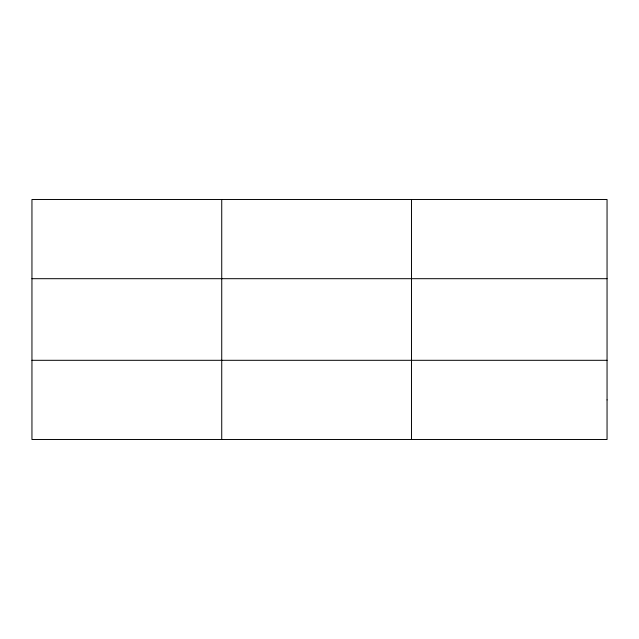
<?xml version="1.0" encoding="UTF-8"?>
<svg xmlns="http://www.w3.org/2000/svg" width="639" height="639" viewBox="0 0 639 639"><rect width="100%" height="100%" fill="white"/><g stroke="black" fill="none" stroke-linecap="round" stroke-linejoin="round"><path stroke-width="0.96" d="M221.733 199.48L221.733 439.52M411.516 199.48L411.516 439.52M31.95 278.692L607.05 278.692M31.95 360.308L607.05 360.308M607.05 399.91L607.05 439.52L31.95 439.52L31.95 199.48L607.05 199.48L607.05 399.91"/></g></svg>
